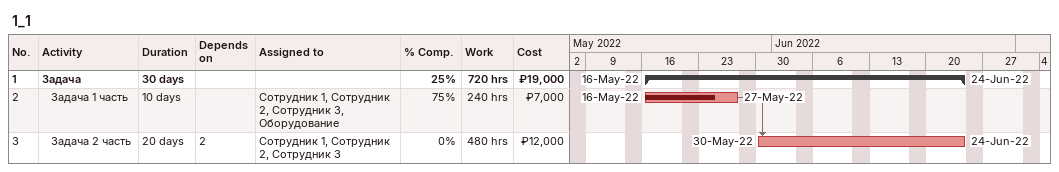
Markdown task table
1_1

| ID | Level | Task | Duration | Start | Finish | Predecessors | Resources | % complete | Work (h) | Cost (₽) |
|---|---|---|---|---|---|---|---|---|---|---|
| 1 | 1 | **Задача** | 30d | 2022-05-16 | 2022-06-24 |  |  | 25 | 720 | 19000 |
| 2 | 2 | Задача 1 часть | 10d | 2022-05-16 | 2022-05-27 |  | Сотрудник 1, Сотрудник 2, Сотрудник 3, Оборудование | 75 | 240 | 7000 |
| 3 | 2 | Задача 2 часть | 20d | 2022-05-30 | 2022-06-24 | 2 | Сотрудник 1, Сотрудник 2, Сотрудник 3 | 0 | 480 | 12000 |
